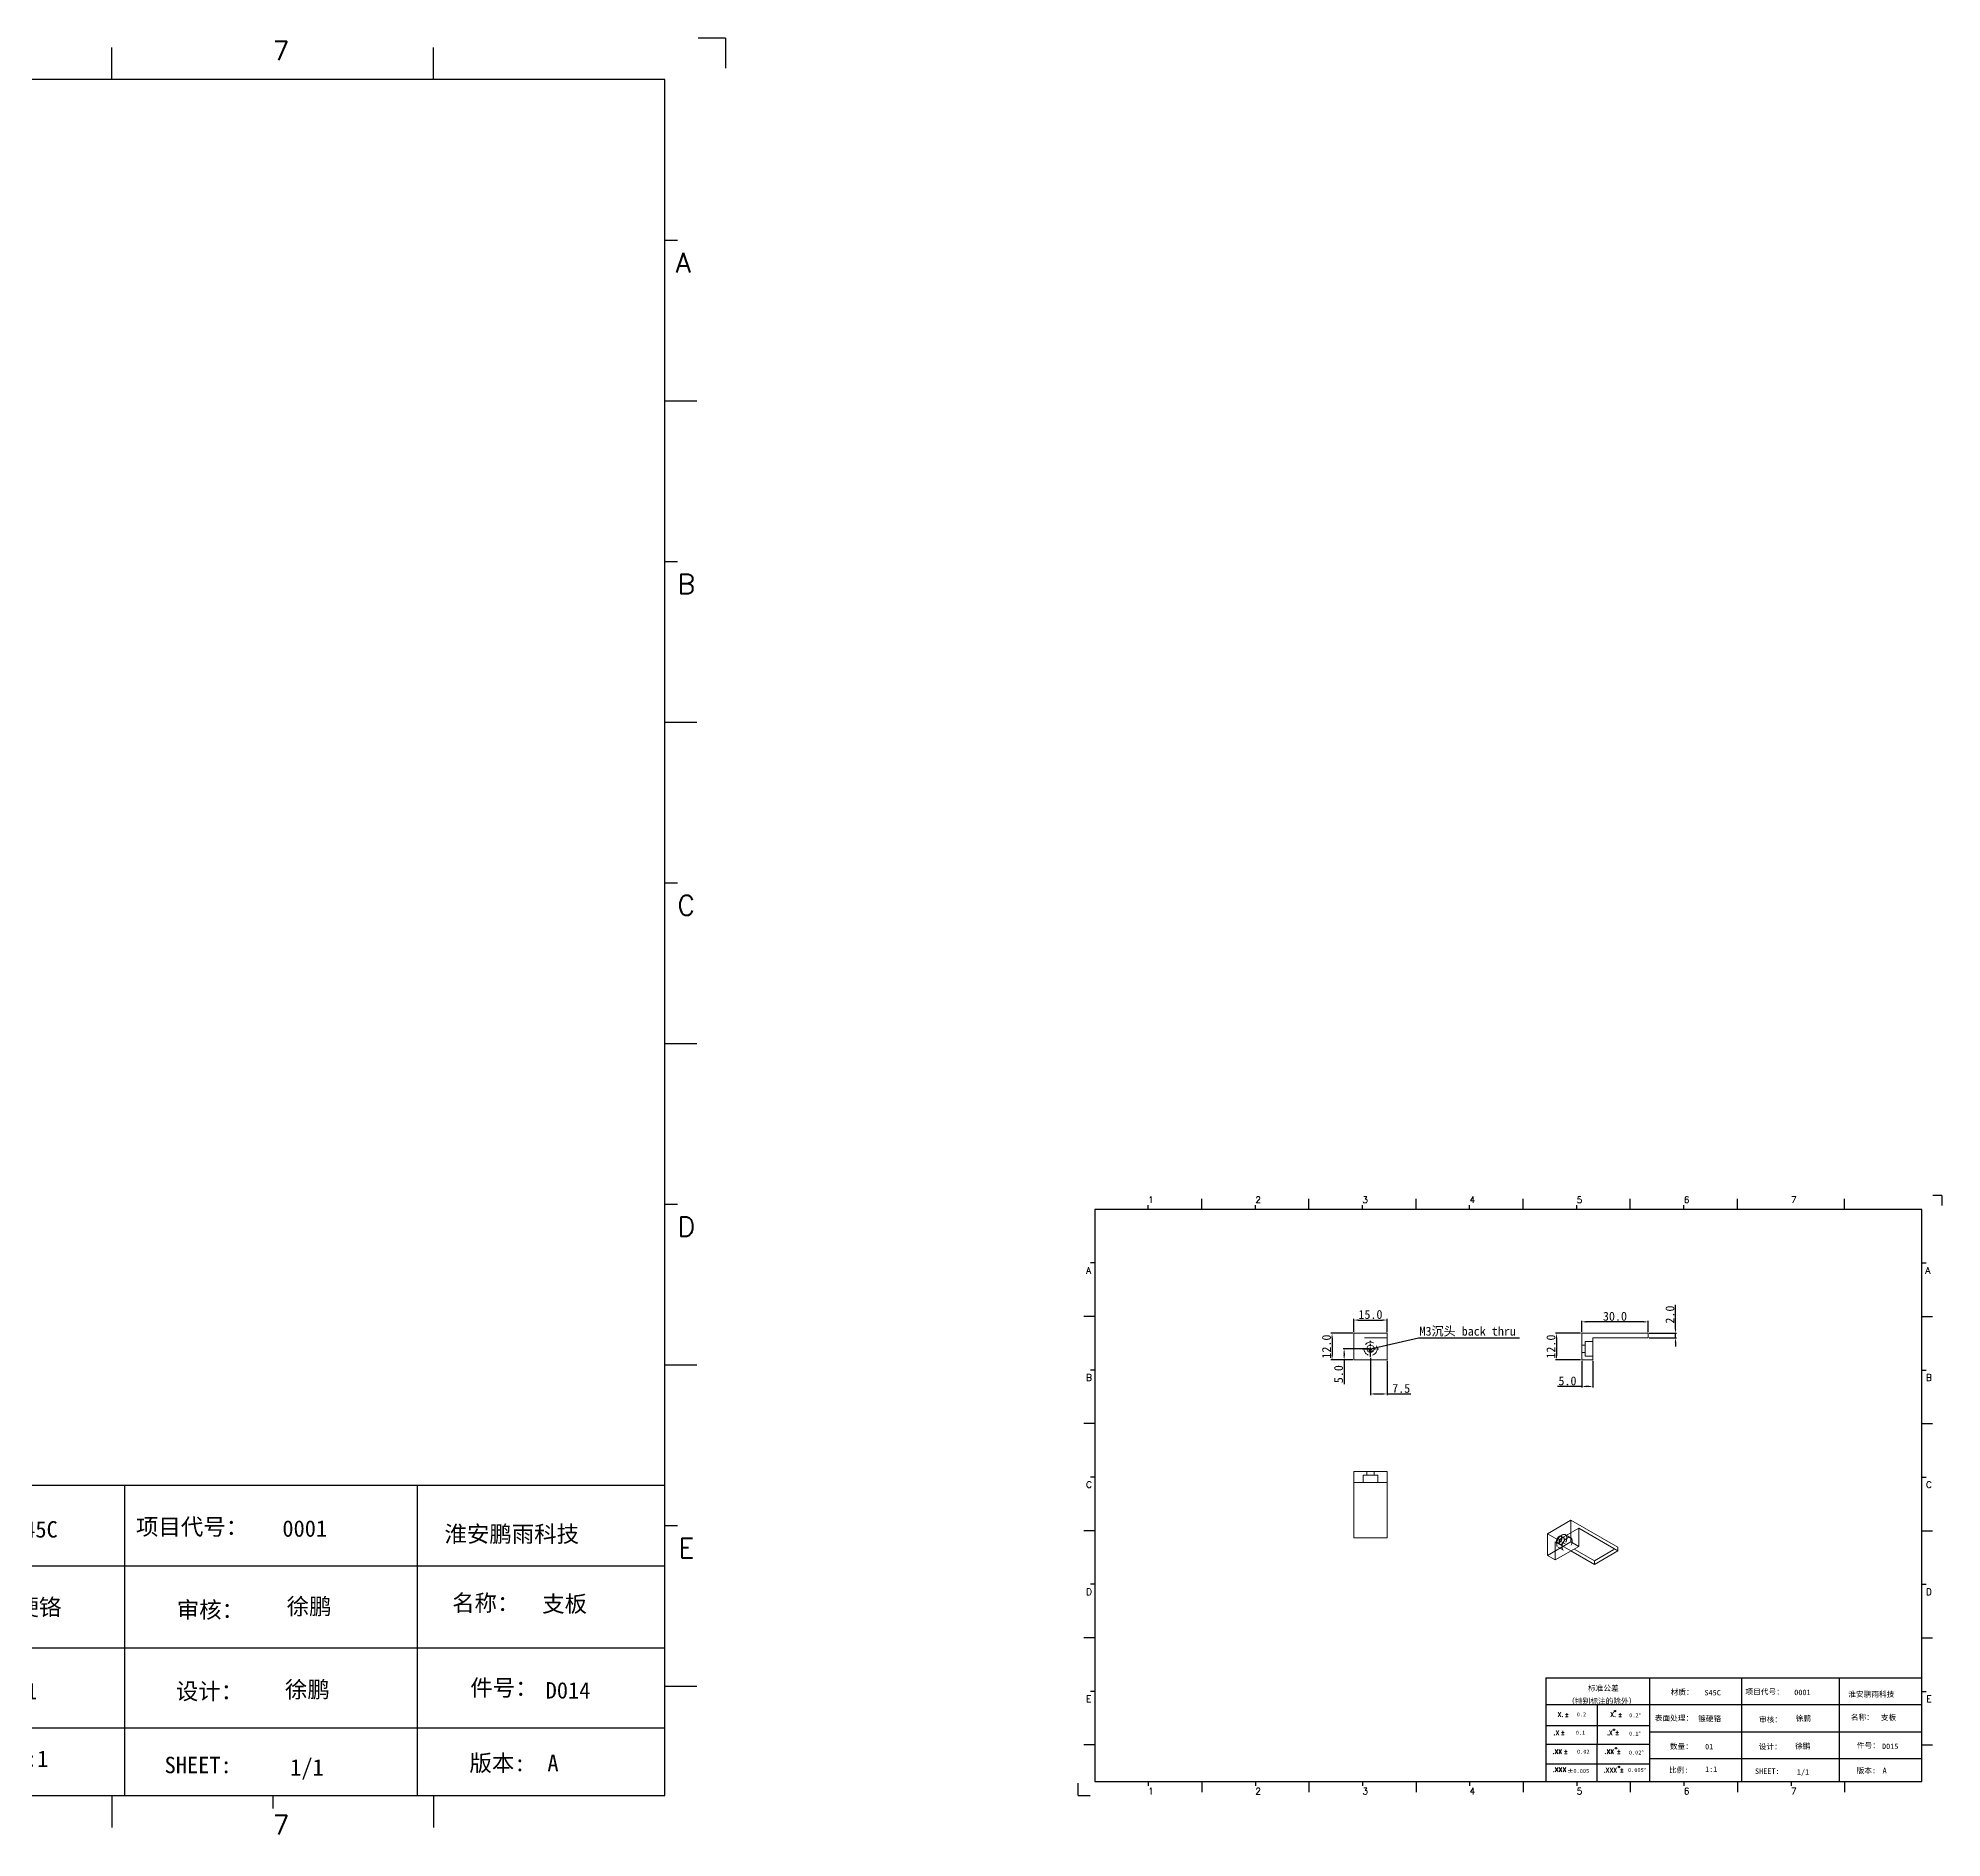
# Model space of a CAD drawing. Extents: x 83 to 30050, y -7164 to 695.
# Drawn here: x 23312 to 24172, y -3797 to -2983 of the extents above; entities that cross this region are included whole.
import ezdxf
from ezdxf.enums import TextEntityAlignment as Align

# ---------------------------------------------------------------- set-up
doc = ezdxf.new("R2010")
doc.units = 0
doc.header["$LTSCALE"] = 8
doc.header["$MEASUREMENT"] = 0
doc.header["$PDSIZE"] = 5
doc.linetypes.add('CENTER', pattern=[2, 1.25, -0.25, 0.25, -0.25])
doc.linetypes.add('HIDDEN', pattern=[1.905, 1.27, -0.635])
doc.layers.get('0').update_dxf_attribs({"linetype": 'CONTINUOUS'})
doc.layers.get('Defpoints').update_dxf_attribs({"linetype": 'CONTINUOUS'})
doc.layers.add('41', color=3, linetype='CONTINUOUS')
doc.layers.add('dim', color=82, linetype='CONTINUOUS', lineweight=9)
doc.layers.add('screw', color=33, linetype='CONTINUOUS', lineweight=13)
doc.styles.add('SIMPLEX', font='SIMPLEX')
doc.styles.get("Standard").update_dxf_attribs({"font": '', "height": 4})
doc.styles.add('TXT', font='txt.shx', dxfattribs={"bigfont": 'gbcbig.shx'})
doc.styles.get('Standard').set_extended_font_data('SimSun')
doc.dimstyles.new('ISO-25', dxfattribs={"dimtxt": 6, "dimasz": 2.5, "dimexe": 1.25, "dimexo": 0.625, "dimtad": 1, "dimdec": 1, "dimzin": 1, "dimdsep": 46, "dimtxsty": 'Standard', "dimcen": 2.5, "dimadec": 0, "dimazin": 0, "dimtm": 1e-09, "dimtfac": 1, "dimtdec": 1, "dimtmove": 0, "dimatfit": 3, "dimfxl": 1, "dimtolj": 1, "dimtzin": 0, "dimarcsym": 0})

# ---------------------------------------------------------------- blocks, each defined once
blk = doc.blocks.new('A$C0BB32EA6')
at = {"layer": '41'}
for p, q in [((90.21, 427.84), (90.21, 435.66)), ((168.4, 427.84), (168.4, 435.66)), ((168.4, 427.84), (168.4, 435.66)), ((168.4, 427.84), (168.4, 435.66)), ((246.58, 427.84), (246.58, 435.66)), ((246.58, 427.84), (246.58, 435.66)), ((324.77, 427.84), (324.77, 435.66)), ((402.96, 427.84), (402.96, 435.66)), ((481.15, 427.84), (481.15, 435.66)), ((559.34, 427.84), (559.34, 435.66)), ((51.11, 427.84), (51.11, 430.97)), ((129.3, 427.84), (129.3, 430.97)), ((129.3, 427.84), (129.3, 430.97)), ((129.3, 427.84), (129.3, 430.97)), ((207.49, 427.84), (207.49, 430.97)), ((207.49, 427.84), (207.49, 430.97)), ((285.68, 427.84), (285.68, 430.97)), ((363.87, 427.84), (363.87, 430.97)), ((442.06, 427.84), (442.06, 430.97)), ((615.63, 427.84), (12.02, 427.84)), ((12.02, 427.84), (12.02, 10.32)), ((615.63, 10.32), (615.63, 427.84)), ((12.02, 388.75), (8.89, 388.75)), ((615.63, 388.75), (618.76, 388.75)), ((12.02, 349.66), (4.2, 349.66)), ((615.63, 349.66), (623.45, 349.66)), ((12.02, 310.56), (8.89, 310.56)), ((615.63, 310.56), (618.76, 310.56)), ((12.02, 271.47), (4.2, 271.47)), ((615.63, 271.47), (623.45, 271.47)), ((12.02, 232.37), (8.89, 232.37)), ((615.63, 232.37), (618.76, 232.37)), ((12.02, 193.28), (4.2, 193.28)), ((615.63, 193.28), (623.45, 193.28)), ((12.02, 154.18), (8.89, 154.18)), ((615.63, 154.18), (618.76, 154.18)), ((12.02, 115.09), (4.2, 115.09)), ((615.63, 115.09), (623.45, 115.09)), ((341.34, 85.85), (615.63, 85.85)), ((341.34, 85.85), (341.34, 10.32)), ((416.87, 85.85), (416.87, 10.32)), ((484.16, 85.85), (484.16, 10.32)), ((555.4, 85.7), (555.4, 10.17)), ((12.02, 76), (8.89, 76)), ((615.63, 76), (618.76, 76)), ((615.63, 66.14), (341.34, 66.14)), ((378.86, 10.02), (379.1, 65.84)), ((341.34, 51.12), (416.87, 51.12)), ((615.63, 46.17), (416.87, 46.17)), ((341.34, 37.5), (401.12, 37.5)), ((341.34, 37.5), (416.87, 37.5)), ((12.02, 36.9), (4.2, 36.9)), ((615.63, 36.9), (623.45, 36.9)), ((615.63, 26.74), (416.87, 26.74)), ((341.34, 23.05), (401.87, 23.05)), ((341.34, 23.05), (401.87, 23.05)), ((341.34, 23.05), (401.87, 23.05)), ((341.34, 23.05), (401.87, 23.05)), ((341.34, 23.05), (401.87, 23.05)), ((341.34, 23.05), (416.87, 23.05)), ((12.02, 10.32), (615.63, 10.32)), ((51.11, 10.32), (51.11, 7.19)), ((90.21, 10.32), (90.21, 2.5)), ((129.3, 10.32), (129.3, 7.19)), ((168.4, 10.32), (168.4, 2.5)), ((207.49, 10.32), (207.49, 7.19)), ((246.58, 10.32), (246.58, 2.5)), ((285.68, 10.32), (285.68, 7.19)), ((324.77, 10.32), (324.77, 2.5)), ((326.34, 10.32), (401.87, 10.32)), ((363.87, 10.32), (363.87, 7.19)), ((402.96, 10.32), (402.96, 2.5)), ((442.06, 10.32), (442.06, 7.19)), ((481.15, 10.32), (481.15, 2.5)), ((520.24, 10.32), (520.24, 7.19)), ((559.34, 10.32), (559.34, 2.5))]:
    blk.add_line(p, q, dxfattribs=at)
at = {"layer": '41', "linetype": 'Continuous'}
for p, q in [((630.37, 437.94), (623.79, 437.94)), ((630.37, 437.94), (630.37, 430.59)), ((0, 0), (0, 8.98)), ((0, 0), (8.64, 0))]:
    blk.add_line(p, q, dxfattribs=at)
at = {"layer": '41'}
for centre in [(391.73, 61.61), (391.07, 48.04), (392.49, 34.54), (394.6, 20.83)]:
    blk.add_circle(centre, 0.516, dxfattribs=at)
at = {"layer": '41', "style": 'SIMPLEX'}
for s, height, p in [('1', 4.69, (51.11, 432.54)), ('2', 4.69, (129.3, 432.54)), ('3', 4.69, (207.49, 432.54)), ('4', 4.69, (285.68, 432.54)), ('5', 4.69, (363.87, 432.54)), ('6', 4.69, (442.06, 432.54)), ('7', 4.69, (520.24, 432.54)), ('A', 4.75, (5.76, 380.93)), ('A', 4.75, (618.27, 380.93)), ('B', 4.75, (5.76, 302.74)), ('B', 4.75, (618.72, 302.74)), ('C', 4.75, (5.76, 224.55)), ('C', 4.75, (618.72, 224.55)), ('D', 4.75, (5.76, 146.37)), ('D', 4.75, (618.72, 146.37)), ('E', 4.75, (5.76, 68.18)), ('E', 4.75, (618.95, 68.18)), ('X.', 3.284, (349.84, 57.49)), ('X.', 3.284, (388.21, 57.49)), ('%%p', 3.284, (355.04, 57.36)), ('%%p', 3.284, (394.07, 57.36)), ('.X', 3.284, (346.89, 44.16)), ('%%p', 3.284, (352.09, 44.33)), ('.X', 3.284, (385.9, 44.16)), ('%%p', 3.284, (391.76, 44.33)), ('.XX', 3.284, (346.2, 30.42)), ('%%p', 3.284, (354.44, 30.46)), ('.XX', 3.284, (384.11, 30.42)), ('%%p', 3.284, (393.01, 30.46)), ('.XXX', 3.284, (383.48, 16.83)), ('%%p', 3.284, (395.11, 16.95)), ('1', 4.69, (51.11, 0.87)), ('2', 4.69, (129.3, 0.87)), ('3', 4.69, (207.49, 0.87)), ('4', 4.69, (285.68, 0.87)), ('5', 4.69, (363.87, 0.87)), ('6', 4.69, (442.06, 0.87)), ('7', 4.69, (520.24, 0.87))]:
    blk.add_text(s, height=height, dxfattribs=at).set_placement(p)
at = {"layer": '41', "linetype": 'Continuous'}
for s, p in [('标准公差', (372.08, 76.36)), ('材质：', (432.42, 73.5)), ('项目代号：', (486.99, 73.71)), ('淮安鹏雨科技', (562.04, 71.96)), ('（特别标注的除外）', (356.94, 66.94)), ('表面处理：', (420.83, 54.55)), ('审核：', (496.9, 53.5)), ('名称：', (563.9, 55.18)), ('数量：', (431.79, 33.91)), ('设计：', (496.69, 33.7)), ('件号：', (568.32, 34.55)), ('比例:', (431.16, 16.65)), ('SHEET:', (493.95, 15.75)), ('1/1', (524.5, 15.18)), ('版本:', (568.11, 16.23))]:
    blk.add_text(s, height=4, dxfattribs=at).set_placement(p)
at = {"layer": '41'}
for s, p in [('0.2', (363.82, 57.75)), ('0.2%%D', (402.12, 57.11)), ('0.1', (363.14, 44.41)), ('0.1%%D', (402.07, 43.76)), ('0.02', (364.07, 30.58)), ('0.02%%D', (401.9, 29.93)), ('0.005%%D', (401.27, 17.16))]:
    blk.add_text(s, height=2.929, dxfattribs=at).set_placement(p)
at = {"layer": '41', "style": 'SIMPLEX'}
blk.add_text('.XXX', height=3.284, dxfattribs=at).set_placement((351.31, 18.87), align=Align.MIDDLE_CENTER)
at = {"layer": '41'}
blk.add_text('%%P0.005', height=2.929, dxfattribs=at).set_placement((364.87, 17.89), align=Align.MIDDLE_CENTER)
at = {"layer": '41', "linetype": 'Continuous'}
for tag, p in [('材质', (457.07, 73.08)), ('代号', (522.6, 73.29)), ('表面处理', (452.44, 54.13)), ('审核', (523.65, 54.34)), ('名称', (585.81, 54.97)), ('数量', (457.5, 33.7)), ('设计', (523.23, 34.13)), ('件号', (586.65, 33.91)), ('比例', (457.5, 17.28)), ('版本', (587.08, 16.23))]:
    blk.add_attdef(tag, p, '', height=4, dxfattribs=at)
blk = doc.blocks.new('screw_m3_i')
at = {"layer": 'screw', "color": 1, "linetype": 'CENTER', "ltscale": 0.381}
for p, q in [((-3.3, 0), (3.3, 0)), ((0, -3.3), (0, 3.3))]:
    blk.add_line(p, q, dxfattribs=at)
at = {"layer": 'screw', "color": 8, "linetype": 'HIDDEN', "ltscale": 0.381}
blk.add_circle((0, 0), 3, dxfattribs=at)
at = {"layer": 'screw', "color": 33}
blk.add_circle((0, 0), 1.7, dxfattribs=at)
at = {"layer": 'screw', "color": 6, "style": 'TXT'}
blk.add_text('M3', height=0.9, dxfattribs=at).set_placement((-0.78, -1.2))
blk = doc.blocks.new('*D1123')
at = {"layer": 'Defpoints', "color": 0}
for p in [(23906.42, -3568.91), (23921.42, -3562.92), (23921.42, -3568.91)]:
    blk.add_point(p, dxfattribs=at)
at = {"layer": 'dim', "color": 0, "lineweight": -2}
for p, q in [((23906.42, -3568.41), (23906.42, -3562.42)), ((23908.42, -3562.92), (23919.42, -3562.92)), ((23921.42, -3568.41), (23921.42, -3562.42))]:
    blk.add_line(p, q, dxfattribs=at)
at = {"layer": 'dim', "color": 0}
for points in [[(23908.42, -3562.58), (23908.42, -3563.25), (23906.42, -3562.92)], [(23919.42, -3562.58), (23919.42, -3563.25), (23921.42, -3562.92)]]:
    blk.add_solid(points, dxfattribs=at)
at = {"layer": 'dim', "color": 0, "insert": (23913.92, -3560.42), "char_height": 4, "attachment_point": 5}
blk.add_mtext('\\A1;15.0', dxfattribs=at)
blk = doc.blocks.new('*D1124')
at = {"layer": 'Defpoints', "color": 0}
for p in [(23906.42, -3568.91), (23896.58, -3580.91), (23906.42, -3580.91)]:
    blk.add_point(p, dxfattribs=at)
at = {"layer": 'dim', "color": 0, "lineweight": -2}
for p, q in [((23905.92, -3568.91), (23896.08, -3568.91)), ((23896.58, -3570.91), (23896.58, -3578.91)), ((23905.92, -3580.91), (23896.08, -3580.91))]:
    blk.add_line(p, q, dxfattribs=at)
at = {"layer": 'dim', "color": 0}
for points in [[(23896.25, -3570.91), (23896.91, -3570.91), (23896.58, -3568.91)], [(23896.25, -3578.91), (23896.91, -3578.91), (23896.58, -3580.91)]]:
    blk.add_solid(points, dxfattribs=at)
at = {"layer": 'dim', "color": 0, "insert": (23894.08, -3574.91), "char_height": 4, "attachment_point": 5, "rotation": 90}
blk.add_mtext('\\A1;12.0', dxfattribs=at)
blk = doc.blocks.new('*D1125')
at = {"layer": 'Defpoints', "color": 0}
for p in [(24009.42, -3568.91), (23998.01, -3580.91), (24009.42, -3580.91)]:
    blk.add_point(p, dxfattribs=at)
at = {"layer": 'dim', "color": 0, "lineweight": -2}
for p, q in [((24008.92, -3568.91), (23997.51, -3568.91)), ((23998.01, -3570.91), (23998.01, -3578.91)), ((24008.92, -3580.91), (23997.51, -3580.91))]:
    blk.add_line(p, q, dxfattribs=at)
at = {"layer": 'dim', "color": 0}
for points in [[(23997.68, -3570.91), (23998.34, -3570.91), (23998.01, -3568.91)], [(23997.68, -3578.91), (23998.34, -3578.91), (23998.01, -3580.91)]]:
    blk.add_solid(points, dxfattribs=at)
at = {"layer": 'dim', "color": 0, "insert": (23995.51, -3574.91), "char_height": 4, "attachment_point": 5, "rotation": 90}
blk.add_mtext('\\A1;12.0', dxfattribs=at)
blk = doc.blocks.new('*D1126')
at = {"layer": 'Defpoints', "color": 0}
for p in [(24009.42, -3563.72), (24009.42, -3568.91), (24039.42, -3568.91)]:
    blk.add_point(p, dxfattribs=at)
at = {"layer": 'dim', "color": 0, "lineweight": -2}
for p, q in [((24009.42, -3568.41), (24009.42, -3563.23)), ((24037.42, -3563.72), (24011.42, -3563.72)), ((24039.42, -3568.41), (24039.42, -3563.23))]:
    blk.add_line(p, q, dxfattribs=at)
at = {"layer": 'dim', "color": 0}
for points in [[(24011.42, -3563.39), (24011.42, -3564.06), (24009.42, -3563.72)], [(24037.42, -3563.39), (24037.42, -3564.06), (24039.42, -3563.72)]]:
    blk.add_solid(points, dxfattribs=at)
at = {"layer": 'dim', "color": 0, "insert": (24024.42, -3561.23), "char_height": 4, "attachment_point": 5}
blk.add_mtext('\\A1;30.0', dxfattribs=at)
blk = doc.blocks.new('*D1127')
at = {"layer": 'Defpoints', "color": 0}
for p in [(24009.42, -3580.91), (24014.42, -3580.91), (24009.42, -3592.93)]:
    blk.add_point(p, dxfattribs=at)
at = {"layer": 'dim', "color": 0, "lineweight": -2}
for p, q in [((24009.42, -3581.41), (24009.42, -3593.43)), ((24014.42, -3581.41), (24014.42, -3593.43)), ((24009.42, -3592.93), (23998.51, -3592.93)), ((24012.42, -3592.93), (24011.42, -3592.93))]:
    blk.add_line(p, q, dxfattribs=at)
at = {"layer": 'dim', "color": 0}
for points in [[(24011.42, -3592.6), (24011.42, -3593.27), (24009.42, -3592.93)], [(24012.42, -3592.6), (24012.42, -3593.27), (24014.42, -3592.93)]]:
    blk.add_solid(points, dxfattribs=at)
at = {"layer": 'dim', "color": 0, "insert": (24002.96, -3590.43), "char_height": 4, "attachment_point": 5}
blk.add_mtext('\\A1;5.0', dxfattribs=at)
blk = doc.blocks.new('*D1128')
at = {"layer": 'Defpoints', "color": 0}
for p in [(24039.42, -3568.91), (24051.78, -3568.91), (24039.42, -3570.91)]:
    blk.add_point(p, dxfattribs=at)
at = {"layer": 'dim', "color": 0, "lineweight": -2}
for p, q in [((24051.78, -3566.91), (24051.78, -3555.96)), ((24039.92, -3568.91), (24052.28, -3568.91)), ((24051.78, -3570.91), (24051.78, -3568.91)), ((24039.92, -3570.91), (24052.28, -3570.91)), ((24051.78, -3572.91), (24051.78, -3574.91))]:
    blk.add_line(p, q, dxfattribs=at)
at = {"layer": 'dim', "color": 0}
for points in [[(24051.45, -3566.91), (24052.12, -3566.91), (24051.78, -3568.91)], [(24051.45, -3572.91), (24052.12, -3572.91), (24051.78, -3570.91)]]:
    blk.add_solid(points, dxfattribs=at)
at = {"layer": 'dim', "color": 0, "insert": (24049.28, -3560.44), "char_height": 4, "attachment_point": 5, "rotation": 90}
blk.add_mtext('\\A1;2.0', dxfattribs=at)
blk = doc.blocks.new('*D1129')
at = {"layer": 'Defpoints', "color": 0}
for p in [(23913.96, -3579.49), (23921.42, -3580.91), (23921.42, -3596.32)]:
    blk.add_point(p, dxfattribs=at)
at = {"layer": 'dim', "color": 0, "lineweight": -2}
for p, q in [((23913.96, -3579.99), (23913.96, -3596.82)), ((23921.42, -3581.41), (23921.42, -3596.82)), ((23915.96, -3596.32), (23919.42, -3596.32)), ((23921.42, -3596.32), (23932.24, -3596.32))]:
    blk.add_line(p, q, dxfattribs=at)
at = {"layer": 'dim', "color": 0}
for points in [[(23915.96, -3595.99), (23915.96, -3596.65), (23913.96, -3596.32)], [(23919.42, -3595.99), (23919.42, -3596.65), (23921.42, -3596.32)]]:
    blk.add_solid(points, dxfattribs=at)
at = {"layer": 'dim', "color": 0, "insert": (23927.83, -3593.82), "char_height": 4, "attachment_point": 5}
blk.add_mtext('\\A1;7.5', dxfattribs=at)
blk = doc.blocks.new('*D1130')
at = {"layer": 'Defpoints', "color": 0}
for p in [(23913.88, -3575.91), (23902.04, -3580.91), (23906.42, -3580.91)]:
    blk.add_point(p, dxfattribs=at)
at = {"layer": 'dim', "color": 0, "lineweight": -2}
for p, q in [((23913.38, -3575.91), (23901.54, -3575.91)), ((23902.04, -3577.91), (23902.04, -3578.91)), ((23905.92, -3580.91), (23901.54, -3580.91)), ((23902.04, -3580.91), (23902.04, -3591.82))]:
    blk.add_line(p, q, dxfattribs=at)
at = {"layer": 'dim', "color": 0}
for points in [[(23901.7, -3577.91), (23902.37, -3577.91), (23902.04, -3575.91)], [(23901.7, -3578.91), (23902.37, -3578.91), (23902.04, -3580.91)]]:
    blk.add_solid(points, dxfattribs=at)
at = {"layer": 'dim', "color": 0, "insert": (23899.54, -3587.37), "char_height": 4, "attachment_point": 5, "rotation": 90}
blk.add_mtext('\\A1;5.0', dxfattribs=at)

msp = doc.modelspace()

# ---------------------------------------------------------------- linework, layer by layer
at = {"color": 7, "linetype": 'Continuous', "lineweight": 15}
for p, q in [((23921.417, -3568.914), (23906.417, -3568.914)), ((23906.417, -3568.914), (23906.417, -3580.914)), ((23921.417, -3580.914), (23921.417, -3568.914)), ((24009.417, -3580.914), (24009.417, -3568.914)), ((24039.417, -3568.914), (24009.417, -3568.914)), ((24039.417, -3568.914), (24039.417, -3570.914)), ((24014.417, -3580.914), (24014.417, -3570.914)), ((24039.417, -3570.914), (24014.417, -3570.914)), ((23921.417, -3580.914), (23906.417, -3580.914)), ((24014.417, -3580.914), (24009.417, -3580.914)), ((23921.417, -3631.353), (23906.417, -3631.353)), ((23906.417, -3631.353), (23906.417, -3636.353)), ((23906.417, -3636.353), (23921.417, -3636.353)), ((23906.417, -3661.353), (23906.417, -3636.353)), ((23921.417, -3636.353), (23921.417, -3631.353)), ((23921.417, -3661.353), (23921.417, -3636.353)), ((24004.513, -3653.358), (23993.907, -3659.482)), ((24004.513, -3663.157), (24004.513, -3653.358)), ((24025.727, -3665.605), (24004.513, -3653.358)), ((23921.417, -3661.353), (23906.417, -3661.353)), ((23993.907, -3659.482), (23993.907, -3669.28)), ((24004.513, -3663.157), (23993.907, -3669.28)), ((24008.049, -3665.198), (24004.513, -3663.157)), ((24025.727, -3667.238), (24008.049, -3657.033)), ((24008.049, -3665.198), (24008.049, -3657.033)), ((23993.907, -3669.28), (23997.442, -3671.321)), ((23997.442, -3671.321), (24008.049, -3665.198)), ((24015.12, -3673.361), (24004.515, -3667.238)), ((24025.727, -3667.238), (24015.12, -3673.361)), ((24025.727, -3665.605), (24025.727, -3667.238))]:
    msp.add_line(p, q, dxfattribs=at)
at = {"color": 7, "linetype": 'HIDDEN', "lineweight": 0}
for p, q in [((23921.417, -3570.914), (23906.417, -3570.914)), ((24011.017, -3574.214), (24009.417, -3574.214)), ((24009.417, -3577.614), (24011.017, -3577.614)), ((24011.017, -3572.664), (24011.017, -3579.164)), ((24014.417, -3572.664), (24011.017, -3572.664)), ((24011.017, -3579.164), (24014.417, -3579.164)), ((23917.212, -3632.953), (23910.712, -3632.953)), ((23910.712, -3632.953), (23910.712, -3636.353)), ((23912.262, -3631.353), (23912.262, -3632.953)), ((23915.662, -3632.953), (23915.662, -3631.353)), ((23917.212, -3636.353), (23917.212, -3632.953)), ((24015.12, -3671.728), (23993.907, -3659.482)), ((24008.049, -3657.033), (23997.442, -3663.156)), ((24004.515, -3667.238), (23997.442, -3663.156)), ((23997.442, -3663.156), (23997.442, -3671.321)), ((23998.391, -3663.59), (23999.523, -3664.243)), ((24001.223, -3661.299), (24000.091, -3660.645)), ((24004.402, -3661.344), (24001.998, -3659.956)), ((23998.748, -3665.585), (24001.152, -3666.973)), ((24015.12, -3671.728), (24025.727, -3665.605)), ((24015.12, -3673.361), (24015.12, -3671.728))]:
    msp.add_line(p, q, dxfattribs=at)
at = {"color": 1, "linetype": 'CENTER', "ltscale": 0.41275}
for p, q in [((23910.387, -3575.914), (23917.537, -3575.914)), ((23913.962, -3579.489), (23913.962, -3572.339))]:
    msp.add_line(p, q, dxfattribs=at)
at = {"color": 7, "linetype": 'Continuous', "lineweight": 15, "flags": 128}
msp.add_lwpolyline([(23998.039, -3662.812), (23998.048, -3662.639), (23998.074, -3662.459), (23998.117, -3662.274), (23998.177, -3662.087), (23998.252, -3661.9), (23998.342, -3661.717), (23998.444, -3661.539), (23998.559, -3661.369), (23998.683, -3661.211), (23998.815, -3661.066), (23998.954, -3660.936), (23999.097, -3660.823), (23999.241, -3660.73), (23999.386, -3660.656), (23999.529, -3660.604), (23999.668, -3660.574), (23999.8, -3660.566), (23999.924, -3660.581), (24000.039, -3660.618), (24000.141, -3660.678), (24000.231, -3660.758), (24000.306, -3660.858), (24000.365, -3660.977), (24000.409, -3661.112), (24000.435, -3661.261), (24000.443, -3661.424), (24000.435, -3661.596), (24000.409, -3661.776), (24000.365, -3661.961), (24000.306, -3662.148), (24000.231, -3662.335), (24000.141, -3662.519), (24000.039, -3662.697), (23999.924, -3662.866), (23999.8, -3663.024), (23999.668, -3663.169), (23999.529, -3663.299), (23999.386, -3663.412), (23999.241, -3663.506), (23999.097, -3663.579), (23998.954, -3663.632), (23998.815, -3663.662), (23998.683, -3663.669), (23998.559, -3663.654), (23998.444, -3663.617), (23998.342, -3663.558), (23998.252, -3663.477), (23998.177, -3663.377), (23998.117, -3663.259), (23998.074, -3663.124), (23998.048, -3662.974), (23998.039, -3662.812)], dxfattribs=at)
at = {"color": 7, "linetype": 'HIDDEN', "lineweight": 0, "flags": 128}
for points in [[(23998.075, -3664.097), (23998.083, -3663.861), (23998.11, -3663.616), (23998.153, -3663.365), (23998.213, -3663.11), (23998.29, -3662.852), (23998.383, -3662.593), (23998.49, -3662.335), (23998.612, -3662.081), (23998.748, -3661.832), (23998.896, -3661.591), (23999.055, -3661.358), (23999.224, -3661.136), (23999.402, -3660.926), (23999.587, -3660.731), (23999.778, -3660.551), (23999.974, -3660.388), (24000.172, -3660.243), (24000.373, -3660.117), (24000.573, -3660.012), (24000.772, -3659.927), (24000.968, -3659.864), (24001.159, -3659.823), (24001.344, -3659.805), (24001.522, -3659.809), (24001.691, -3659.836), (24001.85, -3659.885), (24001.998, -3659.956), (24002.133, -3660.049), (24002.255, -3660.162), (24002.363, -3660.295), (24002.456, -3660.447), (24002.532, -3660.616), (24002.593, -3660.802), (24002.636, -3661.003), (24002.662, -3661.218), (24002.671, -3661.444), (24002.662, -3661.68), (24002.636, -3661.925), (24002.593, -3662.176), (24002.532, -3662.432), (24002.456, -3662.69), (24002.363, -3662.949), (24002.255, -3663.206), (24002.133, -3663.46), (24001.998, -3663.709), (24001.85, -3663.951), (24001.691, -3664.184), (24001.522, -3664.406), (24001.344, -3664.615), (24001.159, -3664.811), (24000.968, -3664.991), (24000.772, -3665.154), (24000.573, -3665.299), (24000.373, -3665.425), (24000.172, -3665.53), (23999.974, -3665.615), (23999.778, -3665.677), (23999.587, -3665.718), (23999.402, -3665.737), (23999.224, -3665.732), (23999.055, -3665.706), (23998.896, -3665.656), (23998.748, -3665.585), (23998.612, -3665.493), (23998.49, -3665.38), (23998.383, -3665.247), (23998.29, -3665.095), (23998.213, -3664.925), (23998.153, -3664.739), (23998.11, -3664.538), (23998.083, -3664.324), (23998.075, -3664.097)], [(24000.442, -3661.345), (24000.518, -3661.309), (24000.66, -3661.257), (24000.799, -3661.227), (24000.931, -3661.219), (24001.056, -3661.234), (24001.17, -3661.272), (24001.273, -3661.331), (24001.362, -3661.411), (24001.437, -3661.511), (24001.497, -3661.63), (24001.54, -3661.765), (24001.566, -3661.915), (24001.575, -3662.077), (24001.566, -3662.249), (24001.54, -3662.429), (24001.497, -3662.614), (24001.437, -3662.801), (24001.362, -3662.988), (24001.273, -3663.172), (24001.17, -3663.35), (24001.056, -3663.519), (24000.931, -3663.677), (24000.799, -3663.823), (24000.66, -3663.952), (24000.518, -3664.065), (24000.373, -3664.159), (24000.228, -3664.232), (24000.085, -3664.285), (23999.947, -3664.315), (23999.814, -3664.322), (23999.69, -3664.307), (23999.576, -3664.27), (23999.473, -3664.211), (23999.383, -3664.13), (23999.308, -3664.03), (23999.249, -3663.912), (23999.206, -3663.777), (23999.179, -3663.627), (23999.173, -3663.543)], [(24000.479, -3665.485), (24000.488, -3665.249), (24000.514, -3665.004), (24000.557, -3664.753), (24000.617, -3664.498), (24000.694, -3664.24), (24000.787, -3663.981), (24000.894, -3663.723), (24001.017, -3663.469), (24001.152, -3663.22), (24001.3, -3662.979), (24001.459, -3662.746), (24001.628, -3662.524), (24001.806, -3662.314), (24001.991, -3662.119), (24002.182, -3661.939), (24002.378, -3661.776), (24002.577, -3661.631), (24002.777, -3661.505), (24002.977, -3661.399), (24003.176, -3661.315), (24003.372, -3661.252), (24003.563, -3661.211), (24003.748, -3661.193), (24003.926, -3661.197), (24004.095, -3661.224), (24004.254, -3661.273), (24004.402, -3661.344), (24004.537, -3661.437), (24004.659, -3661.55), (24004.767, -3661.683), (24004.86, -3661.835), (24004.936, -3662.004), (24004.997, -3662.19), (24005.04, -3662.391), (24005.066, -3662.606), (24005.075, -3662.832), (24005.066, -3663.068), (24005.04, -3663.313), (24004.997, -3663.564), (24004.936, -3663.82), (24004.86, -3664.078), (24004.767, -3664.337), (24004.659, -3664.594), (24004.537, -3664.848), (24004.402, -3665.097), (24004.254, -3665.339), (24004.095, -3665.572), (24003.926, -3665.794), (24003.748, -3666.003), (24003.563, -3666.199), (24003.372, -3666.379), (24003.176, -3666.542), (24002.977, -3666.687), (24002.777, -3666.812), (24002.577, -3666.918), (24002.378, -3667.002), (24002.182, -3667.065), (24001.991, -3667.106), (24001.806, -3667.124), (24001.628, -3667.12), (24001.459, -3667.093), (24001.3, -3667.044), (24001.152, -3666.973), (24001.017, -3666.881), (24000.894, -3666.768), (24000.787, -3666.634), (24000.694, -3666.483), (24000.617, -3666.313), (24000.557, -3666.127), (24000.514, -3665.926), (24000.488, -3665.712), (24000.479, -3665.485)]]:
    msp.add_lwpolyline(points, dxfattribs=at)
at = {"color": 7, "linetype": 'Continuous', "lineweight": 15}
msp.add_arc((24001.722, -3663.55), 2.549, 120.150736, 179.85464, dxfattribs=at)

# ---------------------------------------------------------------- block references
at = {"layer": '41', "linetype": 'Continuous'}
for p, xscale, yscale, zscale, values in [((22451.49, -3796.981), 1.857520926721008, 1.857520926719644, 1.857520926720001, {'版本': 'A', '件号': 'D014', '名称': '支板', '设计': '徐鹏', '审核': '徐鹏', '代号': '0001', '比例': '1:1', '数量': '01', '表面处理': '镀硬铬', '材质': 'S45C'}), ((23781.865, -3777.816), 0.6191736422406393, 0.6191736422399572, 0.6191736422400003, {'版本': 'A', '件号': 'D015', '名称': '支板', '设计': '徐鹏', '审核': '徐鹏', '代号': '0001', '比例': '1:1', '数量': '01', '表面处理': '镀硬铬', '材质': 'S45C'})]:
    msp.add_blockref('A$C0BB32EA6', p, dxfattribs=dict(at, xscale=xscale, yscale=yscale, zscale=zscale)).add_auto_attribs(values)
at = {"layer": 'screw'}
msp.add_blockref('screw_m3_i', (23913.962, -3575.914), dxfattribs=at)

# ---------------------------------------------------------------- texts
at = {"layer": 'dim', "insert": (23936.086, -3570.415), "char_height": 4, "attachment_point": 7}
msp.add_mtext('\\A1;M3沉头 back thru', dxfattribs=at)

# ---------------------------------------------------------------- dimensions: what is measured, and where the dimension line sits
at = {"layer": 'dim'}
for base, p1, p2, picture, middle in [((23921.417, -3562.917), (23906.417, -3568.914), (23921.417, -3568.914), '*D1123', (23913.917, -3560.417)), ((24009.417, -3563.725), (24039.417, -3568.914), (24009.417, -3568.914), '*D1126', (24024.417, -3561.225)), ((23921.417, -3596.322), (23913.962, -3579.489), (23921.417, -3580.914), '*D1129', (23927.828, -3593.822)), ((24009.417, -3592.934), (24014.417, -3580.914), (24009.417, -3580.914), '*D1127', (24002.962, -3590.434))]:
    dim = msp.add_linear_dim(base=base, p1=p1, p2=p2, dimstyle='ISO-25', override={"dimtxt": 2.5, "dimasz": 2, "dimexe": 0.49975, "dimexo": 0.49975, "dimgap": 0.49975}, dxfattribs=at)
    dim.commit()
    dim.dimension.update_dxf_attribs({"geometry": picture, "text_midpoint": middle})
for base, p1, p2, picture, middle in [((24051.783, -3568.914), (24039.417, -3570.914), (24039.417, -3568.914), '*D1128', (24049.283, -3560.436)), ((23896.58, -3580.914), (23906.417, -3568.914), (23906.417, -3580.914), '*D1124', (23894.081, -3574.914)), ((23998.009, -3580.914), (24009.417, -3568.914), (24009.417, -3580.914), '*D1125', (23995.509, -3574.914)), ((23902.036, -3580.914), (23913.884, -3575.914), (23906.417, -3580.914), '*D1130', (23899.536, -3587.369))]:
    dim = msp.add_linear_dim(base=base, p1=p1, p2=p2, angle=90, dimstyle='ISO-25', override={"dimtxt": 2.5, "dimasz": 2, "dimexe": 0.49975, "dimexo": 0.49975, "dimgap": 0.49975}, dxfattribs=at)
    dim.commit()
    dim.dimension.update_dxf_attribs({"geometry": picture, "text_midpoint": middle})

# ---------------------------------------------------------------- leaders
at = {"layer": 'dim', "annotation_type": 0, "has_hookline": 1, "hookline_direction": 0, "text_width": 45.267}
msp.add_leader([(23913.884, -3575.914), (23935.587, -3570.915)], dimstyle='ISO-25', override={"dimtxt": 2.5, "dimasz": 2, "dimexe": 0.49975, "dimexo": 0.49975, "dimgap": 0.49975}, dxfattribs=at)

doc.saveas('drawing.dxf')
